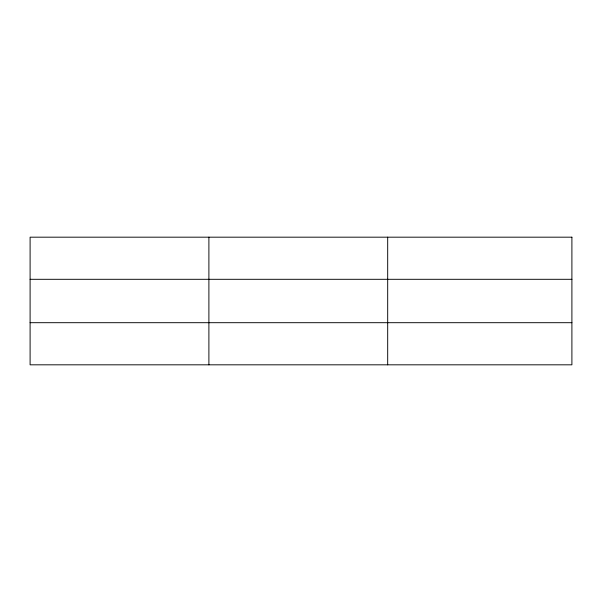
<?xml version="1.0" encoding="UTF-8"?>
<svg xmlns="http://www.w3.org/2000/svg" width="602" height="602" viewBox="0 0 602 602"><rect width="100%" height="100%" fill="white"/><g stroke="black" fill="none" stroke-linecap="round" stroke-linejoin="round"><path stroke-width="0.9" d="M208.894 364.82L208.894 237.18M387.688 364.82L387.688 237.18M30.1 279.305L571.9 279.305M30.1 322.695L571.9 322.695M571.9 237.18L571.9 364.82L30.1 364.82L30.1 237.18L571.9 237.18"/></g></svg>
